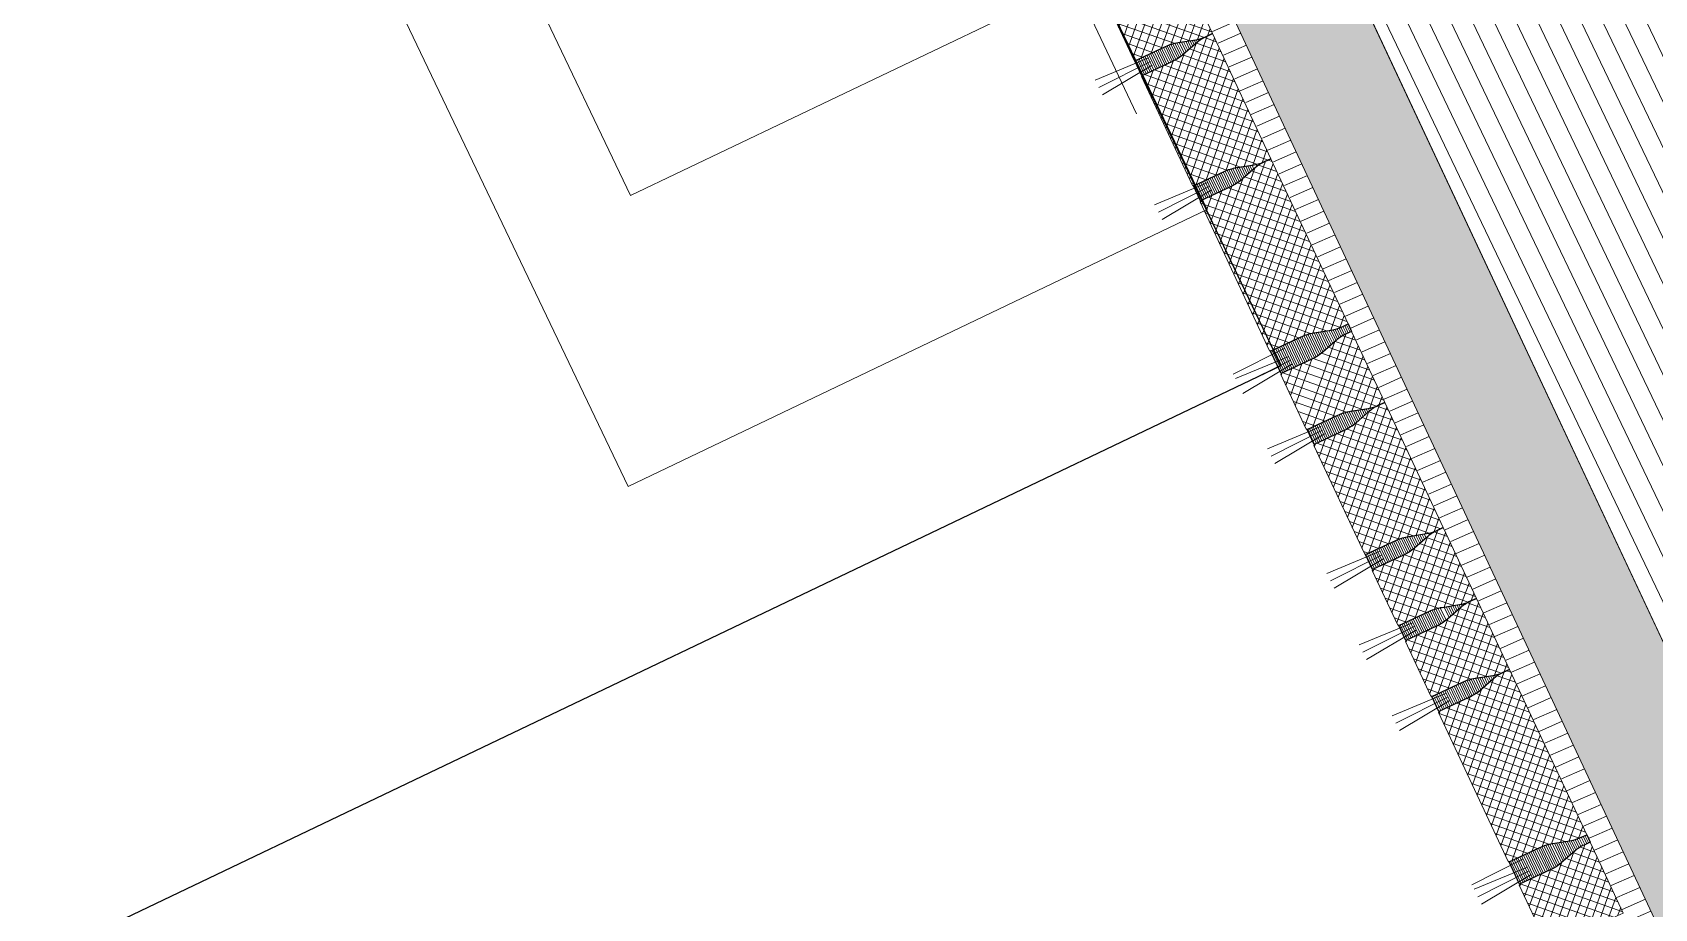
# Model space of a CAD drawing. Header units: metres. Extents: x 679304 to 680626, y 2747329 to 2750056.
# Drawn here: x 679527.524 to 679529.492, y 2747456.413 to 2747457.475 of the extents above; entities that cross this region are included whole.
import ezdxf

# ---------------------------------------------------------------- set-up
doc = ezdxf.new("R2010")
doc.units = ezdxf.units.M
doc.layers.add('-aux', color=50, linetype='Continuous', plot=False)
for name, color, linetype, lineweight in [('02-L-projecció', 6, 'Continuous', 5), ('02-L-seccionat', 4, 'Continuous', 5), ('03-TR-L-1-CM', 7, 'Continuous', 0), ('1-L-GESPA', 64, 'Continuous', 0), ('3-TR Formigó', 252, 'Continuous', 0), ('3-TR terra compactada', 45, 'Continuous', 0), ('3-TR Tot-u', 37, 'Continuous', 0)]:
    doc.layers.add(name, color=color, linetype=linetype, lineweight=lineweight)
doc.layers.add('02-L-SEC-Shrubs', color=252, linetype='Continuous', lineweight=0, transparency=0.2)
doc.layers.add('3- TR terra vegetal', color=253, linetype='Continuous', lineweight=0, true_color=0xbea68e)
doc.layers.add('3-TR sorra granitica', color=254, linetype='Continuous', lineweight=0, true_color=0xf2dac9)
doc.layers.add('SL_TREE_PROSOPIS_CINERARIA', color=66, linetype='Continuous', true_color=0x5f7f00)
picture_1 = doc.add_image_def('image2.png', size_in_pixel=(716, 586))
picture_2 = doc.add_image_def('image6.png', size_in_pixel=(393, 306))
picture_3 = doc.add_image_def('image7.png', size_in_pixel=(360, 216))
pattern_1 = [(44.92865665922822, (5.891400785651057, -0.8150591845624148), (-0.0067268003707682, 0.0067435733681656), []), (134.9286566592282, (5.891400785651057, -0.8150591845624148), (-0.0067435733681656, -0.0067268003707682), [])]
pattern_2 = [(360, (1.902158041950315, -0.0172079112380743), (0, 0.0025), [])]
pattern_3 = [(360, (2.092076445464044, -0.0189252684358508), (0, 0.0025), [])]

# ---------------------------------------------------------------- blocks, each defined once
blk = doc.blocks.new('General Section WaterFalls')
at = {"layer": '3- TR terra vegetal'}
h = blk.add_hatch(dxfattribs=at)
h.set_pattern_fill('_USER', color=256, scale=0.0025, angle=-18.27604261022104, style=0, pattern_type=0)
h.set_pattern_definition(pattern_2)
edge = h.paths.add_edge_path()
edge.add_line((49.18533723894507, -32.03107472276315), (49.1753376499278, -32.03098430060089))
edge.add_line((49.1753376503475, -32.03098430065438), (49.17541175720251, -32.02278885682025))
edge.add_arc((49.12699618190527, -32.02235104958527), 0.0484175536545109, -0.5180944984186822, 15.48092461457903)
edge.add_line((49.17365711694583, -32.00942755443975), (49.16789825334973, -31.98863489264967))
edge.add_arc((49.22296959999949, -31.97338199825026), 0.0571445891607876, 179.481906764493, 195.4809258867473, ccw=False)
edge.add_line((49.16582734743133, -31.97286527929828), (49.16619924375644, -31.93173819002384))
edge.add_line((49.16619924409315, -31.93173818988725), (49.19626889337378, -31.93201009781776))
edge.add_line((49.19626889331266, -31.93201009812765), (49.19589699574018, -31.97313718895173))
edge.add_arc((49.13875474268571, -31.9726204732433), 0.0571445896665429, -16.517108114524603, -0.5180889844784247, ccw=False)
edge.add_line((49.19354125438258, -31.98886677343399), (49.18740732456519, -32.00955189294538))
edge.add_arc((49.23382691433653, -32.02331708278507), 0.0484175464625861, 163.4828890789814, 179.4819082326843)
edge.add_line((49.18541134754196, -32.02287927782163), (49.18533723925397, -32.03107472265371))
edge.add_line((49.18533723894507, -32.03107472276315), (49.1753376499278, -32.03098430060089))
h = blk.add_hatch(dxfattribs=at)
h.set_pattern_fill('_USER', color=256, scale=0.0025, angle=-18.27604261022104, style=0, pattern_type=0)
h.set_pattern_definition(pattern_2)
edge = h.paths.add_edge_path()
edge.add_line((49.40656496724113, -32.03307170420885), (49.40663907361849, -32.02487626070737))
edge.add_arc((49.35822349507361, -32.02443845709786), 0.0484175574030006, -0.5180901328443627, 15.48092904174739)
edge.add_line((49.40488443244248, -32.01151495892555), (49.39912557042946, -31.99072229716789))
edge.add_arc((49.45419691922143, -31.97546940133907), 0.057144591033328, 179.4819066751375, 195.480925755062, ccw=False)
edge.add_line((49.39705466525629, -31.97495268261992), (49.3974265619526, -31.93382559444887))
edge.add_line((49.39742656145245, -31.93382559507154), (49.41749662013272, -31.93400708080736))
edge.add_line((49.41749662021175, -31.93400708027184), (49.41712472223258, -31.97513417047121))
edge.add_arc((49.35998247237876, -31.974617454689), 0.0571445860738357, -16.517109407062094, -0.5180902821103928, ccw=False)
edge.add_line((49.41476897988469, -31.99086375487969), (49.40863505006729, -32.01154887439108))
edge.add_arc((49.45505464356393, -32.02531406935305), 0.0484175508720061, 163.4828839569681, 179.481903067111)
edge.add_line((49.40663907211273, -32.02487625973299), (49.40656496629627, -32.0330717063621))
h = blk.add_hatch(dxfattribs=at)
h.set_pattern_fill('_USER', color=256, scale=0.0025, angle=-18.27604261022104, style=0, pattern_type=0)
h.set_pattern_definition([(360, (1.99711724370718, -0.0180665899533779), (0, 0.0025), [])])
edge = h.paths.add_edge_path()
edge.add_line((49.50152416853234, -32.03393038292416), (49.5015982749097, -32.02573493942267))
edge.add_arc((49.45318269636482, -32.02529713511467), 0.0484175574030006, -0.5180901328443627, 15.48092904174739)
edge.add_line((49.49984363419935, -32.01237363787368), (49.49408477218632, -31.99158097611602))
edge.add_arc((49.54915612144396, -31.9763280802872), 0.057144591033328, 179.4819066751375, 195.480925755062, ccw=False)
edge.add_line((49.49201386608184, -31.97581136086956), (49.49238576277814, -31.93468427269851))
edge.add_line((49.49238576227799, -31.93468427332118), (49.51245582095826, -31.934865759057))
edge.add_line((49.51245582150296, -31.93486575852148), (49.51208392352379, -31.97599284872085))
edge.add_arc((49.45494167366996, -31.97547613270581), 0.0571445860738357, -16.517109407062094, -0.5180902821103928, ccw=False)
edge.add_line((49.50972818071022, -31.9917224328965), (49.50359425089284, -32.01240755240789))
edge.add_arc((49.55001384438947, -32.02617274736986), 0.0484175508720061, 163.4828839569681, 179.481903067111)
edge.add_line((49.50159827340394, -32.02573493821546), (49.50152416758747, -32.03393038484457))
h = blk.add_hatch(dxfattribs=at)
h.set_pattern_fill('_USER', color=256, scale=0.0025, angle=-18.27604261022104, style=0, pattern_type=0)
h.set_pattern_definition([(360, (1.598405673168599, -0.0144575517624617), (0, 0.0025), [])])
edge = h.paths.add_edge_path()
edge.add_line((49.59648336982354, -32.03478906070813), (49.59655747620089, -32.02659361720665))
edge.add_arc((49.54814189905301, -32.02615581359714), 0.0484175574030006, -0.5180901328443627, 15.48092904174739)
edge.add_line((49.59480283642188, -32.01323231449351), (49.58904397440885, -31.99243965273585))
edge.add_arc((49.64411532320082, -31.97718675830401), 0.057144591033328, 179.4819066751375, 195.480925755062, ccw=False)
edge.add_line((49.58697306830436, -31.97667003842071), (49.58734496500067, -31.93554295024966))
edge.add_line((49.58734496403486, -31.93554295040667), (49.60741502271513, -31.93572443614249))
edge.add_line((49.60741502325982, -31.93572443630547), (49.60704312528065, -31.97685152650483))
edge.add_arc((49.54990087542682, -31.97633481095545), 0.0571445860738357, -16.517109407062094, -0.5180902821103928, ccw=False)
edge.add_line((49.60468738339841, -31.99258111091331), (49.59855345358103, -32.0132662304247))
edge.add_arc((49.64497304661199, -32.02703142492101), 0.0484175508720061, 163.4828839569681, 179.481903067111)
edge.add_line((49.5965574751608, -32.02659361553378), (49.59648336934434, -32.0347890621629))
h = blk.add_hatch(dxfattribs=at)
h.set_pattern_fill('_USER', color=256, scale=0.0025, angle=-18.27604261022104, style=0, pattern_type=0)
h.set_pattern_definition(pattern_3)
edge = h.paths.add_edge_path()
edge.add_line((49.76396765327081, -32.03630712698214), (49.76404176148783, -32.02811168310741))
edge.add_arc((49.71562618762255, -32.02767387870699), 0.0484175532871072, -0.5180908874735294, 15.48092828320253)
edge.add_line((49.76228712080047, -32.01475038193166), (49.75652825882293, -31.99395771969532))
edge.add_arc((49.81159961037338, -31.97870482038707), 0.0571445945571447, 179.4819104452081, 195.4809295709795, ccw=False)
edge.add_line((49.75445735175163, -31.97818810446188), (49.75482924911119, -31.93706101650988))
edge.add_line((49.75482924934476, -31.93706101644784), (49.77489930762653, -31.93724250450404))
edge.add_line((49.77489930763841, -31.93724250514061), (49.77452741020378, -31.97836959257742))
edge.add_arc((49.71738514816388, -31.97785287536681), 0.0571445978222591, -16.51710976891951, -0.5180906227978994, ccw=False)
edge.add_line((49.77217166731134, -31.99409917904996), (49.76603773775053, -32.01478429815568))
edge.add_arc((49.81245732540265, -32.02854949142784), 0.0484175441230989, 163.4828842022214, 179.4819033208883)
edge.add_line((49.76404176047072, -32.02811168227345), (49.76396765317762, -32.0363071274341))
h = blk.add_hatch(dxfattribs=at)
h.set_pattern_fill('_USER', color=256, scale=0.0025, angle=-18.27604261022104, style=0, pattern_type=0)
h.set_pattern_definition(pattern_3)
edge = h.paths.add_edge_path()
edge.add_line((49.86892641428858, -32.03725979547016), (49.85892682527132, -32.03716937330791))
edge.add_line((49.85892682569101, -32.03716937336139), (49.85900093254603, -32.02897392952726))
edge.add_arc((49.81058535771444, -32.02853612182662), 0.0484175536545109, -0.5180944984186822, 15.48092461457903)
edge.add_line((49.85724629275501, -32.01561262831092), (49.8514874291589, -31.99481996652083))
edge.add_arc((49.90655877627432, -31.97956707165577), 0.0571445891607876, 179.481906764493, 195.4809258867473, ccw=False)
edge.add_line((49.84941652370617, -31.97905035270378), (49.84978842003127, -31.93792326342935))
edge.add_line((49.84978842036799, -31.93792326329276), (49.87985806964861, -31.93819517122326))
edge.add_line((49.8798580695875, -31.93819517106749), (49.87948617201501, -31.97932226189157))
edge.add_arc((49.82234391756356, -31.97880554758012), 0.0571445896665429, -16.517108114524603, -0.5180889844784247, ccw=False)
edge.add_line((49.87713042926043, -31.99505184637383), (49.87099649944305, -32.01573696588522))
edge.add_arc((49.91741608968005, -32.02950215572491), 0.0484175464625861, 163.4828890789814, 179.4819082326843)
edge.add_line((49.86900052288547, -32.02906435076148), (49.86892641459749, -32.03725979559356))
edge.add_line((49.86892641428858, -32.03725979547016), (49.85892682527132, -32.03716937330791))
h = blk.add_hatch(dxfattribs=at)
h.set_pattern_fill('_USER', color=256, scale=0.0025, angle=-18.27604261022104, style=0, pattern_type=0)
h.set_pattern_definition(pattern_3)
edge = h.paths.add_edge_path()
edge.add_line((50.09015414258465, -32.03925677854568), (50.090228248962, -32.03106133504419))
edge.add_arc((50.04181267134845, -32.03062353073619), 0.0484175574030006, -0.5180901328443627, 15.48092904174739)
edge.add_line((50.08847360871732, -32.01770003139973), (50.08271474670429, -31.99690736964207))
edge.add_arc((50.13778609549627, -31.98165447497741), 0.057144591033328, 179.4819066751375, 195.480925755062, ccw=False)
edge.add_line((50.08064384059981, -31.98113775625825), (50.08101573729611, -31.9400106680872))
edge.add_line((50.08101573679596, -31.94001066684723), (50.10108579547623, -31.94019215258304))
edge.add_line((50.10108579555526, -31.94019215321168), (50.1007138975761, -31.98131924341105))
edge.add_arc((50.04357164772227, -31.98080252739601), 0.0571445860738357, -16.517109407062094, -0.5180902821103928, ccw=False)
edge.add_line((50.09835815522819, -31.9970488275867), (50.09222422541081, -32.01773394709809))
edge.add_arc((50.13864381890744, -32.03149914159439), 0.0484175508720061, 163.4828839569681, 179.481903067111)
edge.add_line((50.09022824745625, -32.03106133197434), (50.09015414163979, -32.03925677860345))
h = blk.add_hatch(dxfattribs=at)
h.set_pattern_fill('_USER', color=256, scale=0.0025, angle=-18.27604261022104, style=0, pattern_type=0)
h.set_pattern_definition([(360, (2.58574721775949, -0.023392983712256), (0, 0.0025), [])])
edge = h.paths.add_edge_path()
edge.add_line((50.25763842603192, -32.0407748434227), (50.25771253424893, -32.03257939954797))
edge.add_arc((50.20929696084931, -32.03214159375057), 0.0484175532871072, -0.5180908874735294, 15.48092828320253)
edge.add_line((50.25595789309591, -32.01921809697524), (50.25019903111838, -31.9984254347389))
edge.add_arc((50.30527038266882, -31.9831725358963), 0.0571445945571447, 179.4819104452081, 195.4809295709795, ccw=False)
edge.add_line((50.24812812451273, -31.98265581903979), (50.24850002187229, -31.94152873108779))
edge.add_line((50.24850002210587, -31.94152873172425), (50.26857008038764, -31.94171021978045))
edge.add_line((50.26857007993385, -31.94171022018418), (50.26819818249923, -31.98283730762099))
edge.add_arc((50.21105592092499, -31.98232059064321), 0.0571445978222591, -16.51710976891951, -0.5180906227978994, ccw=False)
edge.add_line((50.26584244053811, -31.99856689432636), (50.2597085109773, -32.01925201343209))
edge.add_arc((50.30612809769809, -32.03301720693707), 0.0484175441230989, 163.4828842022214, 179.4819033208883)
edge.add_line((50.25771253323182, -32.03257939731702), (50.25763842593873, -32.04077484247767))
at = {"layer": '3-TR Formigó'}
h = blk.add_hatch(dxfattribs=at)
h.set_pattern_fill('ANSI37', color=256, scale=0.003, angle=-18.34738595099281, style=0)
h.set_pattern_definition(pattern_1)
edge = h.paths.add_edge_path()
edge.add_line((49.17533767828718, -32.03098080144264), (49.17541178808727, -32.02278535760034))
edge.add_arc((49.12699620518833, -32.02234755759127), 0.0484175625927815, -0.5180863134914306, 15.48093277880059)
edge.add_line((49.1736571462825, -32.0094240535982), (49.16789828284467, -31.98863139578357))
edge.add_arc((49.22296963399276, -31.97337850229815), 0.0571445921296045, 179.4819053230401, 195.4809244588487, ccw=False)
edge.add_line((49.16582737723365, -31.97286178194918), (49.16619924143886, -31.93173819037872))
edge.add_line((49.16619924176484, -31.9317381894216), (49.16540206910305, -31.93173097917985))
edge.add_line((49.16540206829086, -31.93173097958788), (49.16540970097481, -31.93088693842176))
edge.add_line((49.16540970187634, -31.93088693777099), (49.09211490424765, -31.93022416125891))
edge.add_line((49.09211490442976, -31.93022416206077), (49.09210727119718, -31.93106820451691))
edge.add_line((49.09210727130994, -31.93106820434332), (49.09131009852944, -31.93106099111997))
edge.add_line((49.09131009830161, -31.93106099078432), (49.09093823403769, -31.97218458772977))
edge.add_arc((49.03379598492756, -31.97166787530296), 0.0571445847571708, -16.517107027119607, -0.5180878983168213, ccw=False)
edge.add_line((49.08858249289915, -31.98791417200118), (49.0824485623871, -32.00859929324475))
edge.add_arc((49.12886815657839, -32.02236448414624), 0.0484175515967398, 163.4828894437157, 179.4819085671439)
edge.add_line((49.0804525851272, -32.02192667871714), (49.08037847786551, -32.03012212192656))
edge.add_line((49.08037847699597, -32.03012212156318), (49.1753376779571, -32.03098080113045))
h = blk.add_hatch(dxfattribs=at)
h.set_pattern_fill('ANSI37', color=256, scale=0.003, angle=-18.34738595099281, style=0)
h.set_pattern_definition(pattern_1)
edge = h.paths.add_edge_path()
edge.add_line((49.40656496630982, -32.0330717060715), (49.40663907530062, -32.02487626245233))
edge.add_arc((49.35822349740192, -32.02443845802918), 0.0484175574030006, -0.5180901328443627, 15.48092904174739)
edge.add_line((49.40488443477079, -32.01151495985687), (49.39912557151448, -31.9907223011214))
edge.add_arc((49.45419692154974, -31.97546940390021), 0.0571445932949805, 179.4819078841241, 195.4809270473441, ccw=False)
edge.add_line((49.39705466525629, -31.97495268564671), (49.39742652978903, -31.93382909271323))
edge.add_line((49.39742652885616, -31.93382909381762), (49.39662935612748, -31.93382188600577))
edge.add_line((49.39662935677915, -31.93382188584656), (49.39663698868931, -31.93297784442488))
edge.add_line((49.396636988502, -31.93297784449533), (49.19707369850186, -31.93117326902438))
edge.add_line((49.19707369897515, -31.93117326777429), (49.19706606581353, -31.93201730927306))
edge.add_line((49.197066064924, -31.93201731005684), (49.19626889281084, -31.93201009852508))
edge.add_line((49.19626889331266, -31.93201009859331), (49.19589702863797, -31.97313369344151))
edge.add_arc((49.13875476876274, -31.97261698101647), 0.0571445952686414, -16.517105482874115, -0.51808637105961, ccw=False)
edge.add_line((49.1935412865132, -31.98886327957735), (49.18740735529834, -32.00954839960801))
edge.add_arc((49.2338269543834, -32.02331358892843), 0.0484175537626942, 163.4828921215473, 179.4819112537157)
edge.add_line((49.18541138013825, -32.02287578675896), (49.18533727210275, -32.03107122971283))
edge.add_line((49.18533727200702, -32.03107122890652), (49.40656496684354, -32.03307170547733))
h = blk.add_hatch(dxfattribs=at)
h.set_pattern_fill('ANSI37', color=256, scale=0.003, angle=-18.34738595099281, style=0)
h.set_pattern_definition([(44.92865665922822, (6.312546541448682, -0.8188603792805224), (-0.0067268003707682, 0.0067435733681656), []), (134.9286566592282, (6.312546541448682, -0.8188603792805224), (-0.0067435733681656, -0.0067268003707682), [])])
edge = h.paths.add_edge_path()
edge.add_line((49.50152416760102, -32.03393038408831), (49.50159827725509, -32.02573494068818))
edge.add_arc((49.45318269263953, -32.02529713930562), 0.0484175640029159, -0.5180874265220125, 15.48093170709386)
edge.add_line((49.49984363513067, -32.01237363601104), (49.49408477169285, -31.99158097819641))
edge.add_arc((49.54915611958131, -31.97632808377966), 0.0571445893227543, 179.4819072091405, 195.4809263397831, ccw=False)
edge.add_line((49.49201386561617, -31.97581136506051), (49.49238573022398, -31.93468777264222))
edge.add_line((49.49238573014736, -31.93468777183444), (49.49158855719351, -31.93468056247703))
edge.add_line((49.49158855807036, -31.93468056316488), (49.4915961907898, -31.93383652152007))
edge.add_line((49.49159619025886, -31.93383652134798), (49.4183013927407, -31.93317374487242))
edge.add_line((49.4183013937436, -31.93317374563776), (49.41829376065705, -31.93401778765172))
edge.add_line((49.41829376015812, -31.93401778675616), (49.41749658708555, -31.93401057441715))
edge.add_line((49.4174965871498, -31.9340105750598), (49.41712472303191, -31.97513417156308))
edge.add_arc((49.35998247377574, -31.9746174570173), 0.0571445847260143, -16.517107493792878, -0.5180883785645278, ccw=False)
edge.add_line((49.41476898128167, -31.99086375557818), (49.40863505073413, -32.01154887730043))
edge.add_arc((49.45505464589223, -32.02531406842172), 0.0484175516988072, 163.4828888886982, 179.4819080003339)
edge.add_line((49.40663907350972, -32.02487626159564), (49.40656496624803, -32.03307170480506))
edge.add_line((49.40656496630982, -32.03307170583867), (49.501524167563, -32.03393038452158))
h = blk.add_hatch(dxfattribs=at)
h.set_pattern_fill('ANSI37', color=256, scale=0.003, angle=-18.34738595099281, style=0)
h.set_pattern_definition([(44.92865665922822, (6.407505743671208, -0.8197190575301647), (-0.0067268003707682, 0.0067435733681656), []), (134.9286566592282, (6.407505743671208, -0.8197190575301647), (-0.0067435733681656, -0.0067268003707682), [])])
edge = h.paths.add_edge_path()
edge.add_line((49.59648336935789, -32.03478906373494), (49.59655747901195, -32.02659362033481))
edge.add_arc((49.54814189439639, -32.02615581825376), 0.0484175640029159, -0.5180874265220125, 15.48093170709386)
edge.add_line((49.5948028373532, -32.01323231449351), (49.58904397391537, -31.99243965667888))
edge.add_arc((49.64411532087251, -31.9771867627278), 0.0571445893227543, 179.4819072091405, 195.4809263397831, ccw=False)
edge.add_line((49.58697306690737, -31.97667004400865), (49.58734493151518, -31.93554645159035))
edge.add_line((49.58734493190423, -31.93554645148106), (49.58654775895038, -31.93553924212365))
edge.add_line((49.58654775982722, -31.93553924141452), (49.58655539254667, -31.93469519976971))
edge.add_line((49.58655539155007, -31.93469520006329), (49.51326059403191, -31.93403242358772))
edge.add_line((49.51326059503481, -31.93403242342174), (49.51325296194824, -31.9348764654357))
edge.add_line((49.51325296144933, -31.93487646570429), (49.51245578837676, -31.93486925336529))
edge.add_line((49.51245578797534, -31.93486925307662), (49.51208392385744, -31.97599284957989))
edge.add_arc((49.45494167553261, -31.97547613596544), 0.0571445847260143, -16.517107493792878, -0.5180883785645278, ccw=False)
edge.add_line((49.50972818257287, -31.99172243429348), (49.50359425202534, -32.01240755601573))
edge.add_arc((49.55001384764909, -32.02617274667137), 0.0484175516988072, 163.4828888886982, 179.4819080003339)
edge.add_line((49.50159827573225, -32.02573494054377), (49.50152416847055, -32.03393038375319))
edge.add_line((49.50152416760102, -32.03393038432114), (49.59648336885421, -32.03478906300406))
h = blk.add_hatch(dxfattribs=at)
h.set_pattern_fill('ANSI37', color=256, scale=0.003, angle=-18.34738595099281, style=0)
h.set_pattern_definition([(44.92865665922822, (6.669949228875339, -0.8220958011224865), (-0.0067268003707682, 0.0067435733681656), []), (134.9286566592282, (6.669949228875339, -0.8220958011224865), (-0.0067435733681656, -0.0067268003707682), [])])
edge = h.paths.add_edge_path()
edge.add_line((49.76396768400445, -32.03630356118083), (49.7640417911911, -32.02810811745622))
edge.add_arc((49.71562621183693, -32.02767030661926), 0.0484175595479427, -0.5180984677643848, 15.48092063279453)
edge.add_line((49.76228715293109, -32.01474681356922), (49.75652828897604, -31.99395415509338))
edge.add_arc((49.81159963598475, -31.97870125900954), 0.0571445900022303, 179.4819084718825, 195.4809275691711, ccw=False)
edge.add_line((49.75445738201961, -31.97818454168737), (49.75482924611018, -31.93706094860786))
edge.add_line((49.75482924608513, -31.93706094892696), (49.7540320730958, -31.93705374004823))
edge.add_line((49.75403207307682, -31.93705373909324), (49.75403970576077, -31.93620969792712))
edge.add_line((49.75403970619663, -31.93620969844051), (49.60821979679607, -31.93489110273814))
edge.add_line((49.60821979586035, -31.93489110283554), (49.60821216487818, -31.93573514701569))
edge.add_line((49.60821216553449, -31.93573514767923), (49.60741499194471, -31.93572793467901))
edge.add_line((49.60741499159485, -31.93572793388739), (49.60704312718082, -31.97685152980247))
edge.add_arc((49.54990087775513, -31.97633481398225), 0.0571445860738357, -16.517109407062094, -0.5180902821103928, ccw=False)
edge.add_line((49.60468738526106, -31.99258111417293), (49.59855345566884, -32.01326623522989))
edge.add_arc((49.64497304940596, -32.0270314286463), 0.0484175511476064, 163.4828856008782, 179.4819047255243)
edge.add_line((49.59655747795477, -32.02659361995757), (49.59648336899945, -32.03478906309806))
edge.add_line((49.59648336935789, -32.03478906373494), (49.76396768433314, -32.03630356127141))
h = blk.add_hatch(dxfattribs=at)
h.set_pattern_fill('ANSI37', color=256, scale=0.003, angle=-18.34738595099281, style=0)
h.set_pattern_definition([(44.92865665922822, (6.66994919674471, -0.822099367622286), (-0.0067268003707682, 0.0067435733681656), []), (134.9286566592282, (6.66994919674471, -0.822099367622286), (-0.0067435733681656, -0.0067268003707682), [])])
edge = h.paths.add_edge_path()
edge.add_line((49.8589268233627, -32.03716937312857), (49.85900093301678, -32.02897392972844))
edge.add_arc((49.81058534793556, -32.02853612788022), 0.0484175640029159, -0.5180874265220125, 15.48093170709386)
edge.add_line((49.85724629135802, -32.01561262458563), (49.8514874279202, -31.994819966771))
edge.add_arc((49.90655877487734, -31.97956707281992), 0.0571445893227543, 179.4819072091405, 195.4809263397831, ccw=False)
edge.add_line((49.84941652184352, -31.9790503536351), (49.84978838645133, -31.93792676121681))
edge.add_line((49.84978838544339, -31.93792676157318), (49.84899121248954, -31.93791955221577))
edge.add_line((49.84899121383205, -31.93791955243796), (49.84899884655149, -31.93707551079315))
edge.add_line((49.84899884602055, -31.93707550968975), (49.7757040485024, -31.93641273321418))
edge.add_line((49.77570404903963, -31.9364127330482), (49.77569641595307, -31.93725677506217))
edge.add_line((49.77569641498849, -31.93725677533076), (49.77489924191592, -31.93724956299175))
edge.add_line((49.77489924198017, -31.93724956340157), (49.77452737786227, -31.97837315990485))
edge.add_arc((49.71738512907177, -31.97785644512624), 0.0571445847260143, -16.517107493792878, -0.5180883785645278, ccw=False)
edge.add_line((49.77217163657769, -31.99410274391994), (49.76603770603016, -32.01478786564219))
edge.add_arc((49.81245730118826, -32.02855305676349), 0.0484175516988072, 163.4828888886982, 179.4819080003339)
edge.add_line((49.76404172880575, -32.0281152506359), (49.76396762154405, -32.03631069384532))
edge.add_line((49.76396762253717, -32.03631069418043), (49.85892682379035, -32.03716937286335))
h = blk.add_hatch(dxfattribs=at)
h.set_pattern_fill('ANSI37', color=256, scale=0.003, angle=-18.34738595099281, style=0)
h.set_pattern_definition([(44.92865665922822, (6.574989960994571, -0.8212442570365965), (-0.0067268003707682, 0.0067435733681656), []), (134.9286566592282, (6.574989960994571, -0.8212442570365965), (-0.0067435733681656, -0.0067268003707682), [])])
edge = h.paths.add_edge_path()
edge.add_line((50.09015414165332, -32.03925677854568), (50.09022825064413, -32.03106133492651))
edge.add_arc((50.0418126732111, -32.03062353143469), 0.0484175574030006, -0.5180901328443627, 15.48092904174739)
edge.add_line((50.0884736101143, -32.01770003209822), (50.08271474685799, -31.99690737336275))
edge.add_arc((50.13778609735891, -31.98165447684005), 0.0571445932949805, 179.4819078841241, 195.4809270473441, ccw=False)
edge.add_line((50.08064384013414, -31.98113775881939), (50.08101570466688, -31.94001416588591))
edge.add_line((50.08101570466533, -31.94001416582614), (50.08021853193665, -31.9400069580143))
edge.add_line((50.08021853258833, -31.94000695785508), (50.08022616449849, -31.9391629164334))
edge.add_line((50.08022616337985, -31.93916291650385), (49.88066287337971, -31.9373583410329))
edge.add_line((49.88066287478432, -31.93735834117979), (49.8806552416227, -31.93820238267857))
edge.add_line((49.88065524073317, -31.93820238253102), (49.87985806862002, -31.93819517099926))
edge.add_line((49.8798580695875, -31.93819517130032), (49.8794862049128, -31.97931876614852))
edge.add_arc((49.82234394503757, -31.97880205418915), 0.0571445952686414, -16.517105482874115, -0.51808637105961, ccw=False)
edge.add_line((49.87713046325371, -31.99504835251719), (49.87099653203883, -32.01573347254785))
edge.add_arc((49.91741613019257, -32.02949866233394), 0.0484175537626942, 163.4828921215473, 179.4819112537157)
edge.add_line((49.86900055548176, -32.02906085946597), (49.86892644744626, -32.03725630241984))
edge.add_line((49.86892644735053, -32.03725630184635), (50.09015414218705, -32.03925677841718))
h = blk.add_hatch(dxfattribs=at)
h.set_pattern_fill('ANSI37', color=256, scale=0.003, angle=-18.34738595099281, style=0)
h.set_pattern_definition([(44.92865665922822, (7.163620001636445, -0.8265635166317225), (-0.0067268003707682, 0.0067435733681656), []), (134.9286566592282, (7.163620001636445, -0.8265635166317225), (-0.0067435733681656, -0.0067268003707682), [])])
edge = h.paths.add_edge_path()
edge.add_line((50.25763845723123, -32.04077127645724), (50.25771256441786, -32.03257583273263))
edge.add_arc((50.20929698366671, -32.03213802166283), 0.0484175595479427, -0.5180984677643848, 15.48092063279453)
edge.add_line((50.2559579256922, -32.01921452931129), (50.25019906173714, -31.99842187083545))
edge.add_arc((50.30527040828019, -31.98316897451878), 0.0571445900022303, 179.4819084718825, 195.4809275691711, ccw=False)
edge.add_line((50.24812815524637, -31.98265225766227), (50.24850001933695, -31.94152866458276))
edge.add_line((50.24850001931191, -31.94152866466902), (50.24770284632257, -31.9415214557903))
edge.add_line((50.24770284630358, -31.94152145530097), (50.24771047898753, -31.94067741413484))
edge.add_line((50.24771047942341, -31.94067741371692), (50.10189057002284, -31.93935881801455))
edge.add_line((50.10189056908711, -31.93935881834477), (50.10188293810496, -31.94020286252492))
edge.add_line((50.10188293782994, -31.94020286295563), (50.10108576424015, -31.94019564995541))
edge.add_line((50.10108576482162, -31.94019564893097), (50.10071390040758, -31.98131924484604))
edge.add_arc((50.0435716509819, -31.98080252902582), 0.0571445860738357, -16.517109407062094, -0.5180902821103928, ccw=False)
edge.add_line((50.09835815848783, -31.99704882968217), (50.0922242288956, -32.01773395073912))
edge.add_arc((50.13864382216707, -32.03149914415553), 0.0484175511476064, 163.4828856008782, 179.4819047255243)
edge.add_line((50.09022825118154, -32.03106133593247), (50.09015414222622, -32.03925677907296))
edge.add_line((50.09015414165332, -32.03925677854568), (50.25763845662859, -32.04077127608215))
h = blk.add_hatch(dxfattribs=at)
h.set_pattern_fill('ANSI37', color=256, scale=0.003, angle=-18.34738595099281, style=0)
h.set_pattern_definition([(44.92865665922822, (7.163619969505816, -0.8265670840628445), (-0.0067268003707682, 0.0067435733681656), []), (134.9286566592282, (7.163619969505816, -0.8265670840628445), (-0.0067435733681656, -0.0067268003707682), [])])
edge = h.paths.add_edge_path()
edge.add_line((50.35259759612381, -32.04163708933629), (50.35267170577789, -32.03344164593616))
edge.add_arc((50.30425612116232, -32.03300384292379), 0.0484175640029159, -0.5180874265220125, 15.48093170709386)
edge.add_line((50.35091706365347, -32.02008034079336), (50.34515820021564, -31.99928768297873))
edge.add_arc((50.40022954670712, -31.98403478809633), 0.0571445893227543, 179.4819072091405, 195.4809263397831, ccw=False)
edge.add_line((50.34308729460462, -31.98351806961), (50.34345915921243, -31.94239447719171))
edge.add_line((50.34345915867016, -31.94239447661676), (50.3426619857163, -31.94238726725935))
edge.add_line((50.34266198612749, -31.9423872679472), (50.34266961884694, -31.94154322630239))
edge.add_line((50.34266961878166, -31.94154322566465), (50.2693748212635, -31.94088044918907))
edge.add_line((50.26937482180073, -31.94088044855744), (50.26936718871418, -31.9417244905714))
edge.add_line((50.26936718821525, -31.94172449130565), (50.26857001514269, -31.94171727896665))
edge.add_line((50.26857001474127, -31.94171727937646), (50.26819815062338, -31.98284087587974))
edge.add_arc((50.21105590183288, -31.98232416110113), 0.0571445847260143, -16.517107493792878, -0.5180883785645278, ccw=False)
edge.add_line((50.26584240887314, -31.99857045919634), (50.2597084783256, -32.0192555809186))
edge.add_arc((50.30612807394937, -32.03302077180706), 0.0484175516988072, 163.4828888886982, 179.4819080003339)
edge.add_line((50.25771250203252, -32.03258296730928), (50.25763839477082, -32.04077841051871))
edge.add_line((50.25763839529827, -32.04077841015533), (50.35259759655146, -32.04163708883824))
at = {"layer": '3-TR sorra granitica'}
h = blk.add_hatch(dxfattribs=at)
h.set_pattern_fill('LINE', color=256, scale=0.005, angle=69.72395738977895, style=0)
h.set_pattern_definition([(87.99999999999993, (68.07752234721556, 216.8941087389831), (-0.0158653293789282, 0.0005540295101522), [])])
h.paths.add_polyline_path([(46.89664648473263, -32.04174399282783), (50.52290014317259, -32.07450938317925), (50.52317120041698, -32.04451060760766), (46.89664648519829, -32.01037536654621)])
at = {"layer": '3-TR terra compactada'}
h = blk.add_hatch(dxfattribs=at)
h.set_pattern_fill('LINE', color=256, scale=0.0075)
h.set_pattern_definition([(360, (-1.593222050461918, -1.450000001117587), (0, 0.0238125), [])])
edge = h.paths.add_edge_path(flags=16)
edge.add_arc((87.91270721703766, -34.89102650922723), 0.0300000000000011, 0, 360)
h.paths.add_polyline_path([(60.86794612370431, -34.06345526850782), (60.86794612370431, -34.8165326055605), (77.28848761087283, -34.81653260439634), (77.28848760994151, -35.96653260430321), (94.02980208816007, -35.96653260337189), (94.02346620196477, -34.53352967253886), (88.77741158520803, -34.42881766473874), (88.7764219455421, -34.4783984052483), (88.67512278445065, -34.85645277681761), (84.06023222394288, -34.76436978625134), (83.96552849235012, -34.41241660504602), (83.95774579746649, -34.38224918977358), (83.95875280490145, -34.33179827523418), (79.98875382728875, -34.25026744417846), (79.98875382775441, -35.78771875007078), (77.43852502759546, -35.78771875007078), (77.43852502852678, -35.43748732609675), (78.61814005719498, -35.43770227907226), (78.05505687510595, -33.4629564518109), (67.10211191978306, -33.3788115279749), (67.01179703883827, -33.17811179091223), (66.85097349714488, -33.17687627975829), (63.56725041614845, -33.15126436809078), (63.56725041707978, -34.70336046814919), (61.01713174395263, -34.70336046768352), (61.0171317444183, -34.35336060426198), (62.10765844490379, -34.35336060402915), (61.58575402200222, -32.50950451311656), (50.68157043308019, -32.42573419259861), (50.59114177431911, -32.2250335814897), (50.42511908290908, -32.2237581287045), (47.14811543934047, -32.19819437991828), (47.14721526950597, -33.38156245509163), (44.99754665372893, -33.38156245509163), (44.99754665279761, -33.03156259073876), (45.56926759378984, -33.03156259120442), (45.14311256445944, -31.55625739693642), (34.2616229839623, -31.47266142093577), (34.17091776337475, -31.2719586850144), (34.00475173024461, -31.27068213094026), (30.72633214015514, -31.24511096207425), (30.72633214108646, -32.37863686797209), (28.57621343620122, -32.37863686820492), (28.57621343526989, -32.02863700361922), (29.14793437626213, -32.02863700361922), (28.72177934786305, -30.55333180958405), (17.8412764519453, -30.4697434140835), (17.68143947003409, -31.50181839196012), (28.27606689184904, -31.50181839149445), (28.27606689091772, -32.61037793336436), (44.44740463607013, -32.61037793196738), (44.44740463700145, -34.06345526920631)])
at = {"layer": '3-TR Tot-u'}
h = blk.add_hatch(dxfattribs=at)
h.set_pattern_fill('EARTH', color=256, scale=0.005, angle=-84.07414778341365)
h.set_pattern_definition([(275.9258522165863, (-9.313226e-10, -4.656613e-10), (0.0348582512672567, -0.0283024260194916), [0.03175, -0.03175]), (275.9258522165863, (0.0118426261469722, 0.0012292172759771), (0.0348582512672567, -0.0283024260194916), [0.03175, -0.03175]), (275.9258522165863, (0.0236852532252669, 0.0024584343191236), (0.0348582512672567, -0.0283024260194916), [0.03175, -0.03175]), (5.925852216586345, (0.0280425352975726, -0.001079369103536), (0.0283024260194916, 0.0348582512672567), [0.03175, -0.03175]), (5.925852216586345, (0.0292717516422272, -0.0129219959490001), (0.0283024260194916, 0.0348582512672567), [0.03175, -0.03175]), (5.925852216586345, (0.0305009693838656, -0.0247646232601255), (0.0283024260194916, 0.0348582512672567), [0.03175, -0.03175])])
h.paths.add_polyline_path([(50.42511908290908, -32.2237581287045), (50.49240500992164, -32.07423384138383), (46.89760287944227, -32.04175263433717), (46.89760287851095, -32.08275678753853), (47.14765760349109, -32.19819080852904)])
at = {"layer": '-aux'}
for points in [[(49.18533723894507, -32.03107472276315), (49.1753376503475, -32.03098430065438), (49.17541175708175, -32.02278885664418, 0.0699225111475427), (49.17365711694583, -32.00942755443975), (49.16789825260639, -31.98863489320502, -0.0699225111480096), (49.16582734743133, -31.97286527929828), (49.16619924409315, -31.93173818988725), (49.19626889331266, -31.93201009812765), (49.19589699525386, -31.97313718916849, -0.0699225111484148), (49.19354125438258, -31.98886677343399), (49.18740732362493, -32.00955189298838, 0.0699225111479849), (49.18541134754196, -32.02287927782163), (49.18533723894507, -32.03107472276315), (49.1753376503475, -32.03098430065438)], [(49.40656496630982, -32.0330717060715), (49.40656496724113, -32.03307170420885), (49.40663907304406, -32.02487626043148, 0.0699225111475427), (49.40488443244248, -32.01151495892555), (49.39912557089702, -31.99072229629383, -0.0699225111480096), (49.39705466525629, -31.97495268261992), (49.39742656145245, -31.93382559507154), (49.41749662021175, -31.93400708027184), (49.41712472215295, -31.97513417014852, -0.0699225111484148), (49.41476897988469, -31.99086375487969), (49.40863504959271, -32.01154887443408, 0.0699225111479849), (49.40663907211273, -32.02487625973299), (49.40656496630982, -32.0330717060715), (49.40656496724113, -32.03307170420885)], [(49.50152416760102, -32.03393038455397), (49.50152416853234, -32.03393038292416), (49.50159827526658, -32.02573493914679, 0.0699225111475427), (49.49984363419935, -32.01237363787368), (49.49408477218821, -31.9915809747763, -0.0699225111480096), (49.49201386608184, -31.97581136086956), (49.49238576227799, -31.93468427332118), (49.51245582150296, -31.93486575852148), (49.51208392390981, -31.97599284909666, -0.0699225111484148), (49.50972818071022, -31.9917224328965), (49.50359425181523, -32.01240755314939, 0.0699225111479849), (49.50159827340394, -32.02573493821546), (49.50152416760102, -32.03393038455397), (49.50152416853234, -32.03393038292416)], [(49.59648336889222, -32.03478906257078), (49.59648336982354, -32.03478906070813), (49.59655747702345, -32.02659361739643, 0.0699225111475427), (49.59480283642188, -32.01323231449351), (49.58904397394508, -31.99243965302594, -0.0699225111480096), (49.58697306830436, -31.97667003842071), (49.58734496403486, -31.93554295040667), (49.60741502325982, -31.93572443630547), (49.60704312566668, -31.9768515273463, -0.0699225111484148), (49.60468738339841, -31.99258111091331), (49.59855345357209, -32.01326622976921, 0.0699225111479849), (49.5965574751608, -32.02659361553378), (49.59648336889222, -32.03478906257078), (49.59648336982354, -32.03478906070813)], [(49.76396765327081, -32.03630712721497), (49.76396765327081, -32.03630712698214), (49.76404176093637, -32.02811168390326, 0.0699225111475427), (49.76228712080047, -32.01475038193166), (49.75652825925499, -31.99395771953277, -0.0699225111480096), (49.75445735175163, -31.97818810446188), (49.75482924934476, -31.93706101644784), (49.77489930763841, -31.93724250514061), (49.77452741004526, -31.97836959268898, -0.0699225111484148), (49.77217166731134, -31.99409917904996), (49.76603773748502, -32.01478429790586, 0.0699225111479849), (49.76404176047072, -32.02811168227345), (49.76396765327081, -32.03630712721497), (49.76396765327081, -32.03630712698214)], [(49.86892641428858, -32.03725979547016), (49.85892682569101, -32.03716937336139), (49.85900093289092, -32.02897392958403, 0.0699225111475427), (49.85724629275501, -32.01561262831092), (49.85148742934689, -31.99481996591203, -0.0699225111480096), (49.84941652370617, -31.97905035270378), (49.84978842036799, -31.93792326329276), (49.8798580695875, -31.93819517106749), (49.87948617199435, -31.97932226210833, -0.0699225111484148), (49.87713042926043, -31.99505184637383), (49.87099649989978, -32.01573696639389, 0.0699225111479849), (49.86900052288547, -32.02906435076148), (49.86892641428858, -32.03725979547016), (49.85892682569101, -32.03716937336139)], [(50.09015414118767, -32.03925677901134), (50.09015414258465, -32.03925677854568), (50.09022824931889, -32.03106133500114, 0.0699225111475427), (50.08847360871732, -32.01770003139973), (50.08271474577487, -31.99690736993216, -0.0699225111480096), (50.08064384059981, -31.98113775625825), (50.08101573679596, -31.94001066684723), (50.10108579555526, -31.94019215321168), (50.10071389749646, -31.9813192433212, -0.0699225111484148), (50.09835815522819, -31.9970488275867), (50.09222422586754, -32.01773394667544, 0.0699225111479849), (50.09022824745625, -32.03106133197434), (50.09015414118767, -32.03925677901134), (50.09015414258465, -32.03925677854568)], [(50.25763842510059, -32.04077484225854), (50.25763842603192, -32.0407748434227), (50.25771253416315, -32.03257939917967, 0.0699225111475427), (50.25595789309591, -32.01921809697524), (50.25019903155044, -31.99842543434352, -0.0699225111480096), (50.24812812451273, -31.98265581903979), (50.24850002210587, -31.94152873172425), (50.26857007993385, -31.94171022018418), (50.26819818280637, -31.98283730749972, -0.0699225111484148), (50.26584244053811, -31.99856689432636), (50.25970851071178, -32.0192520134151, 0.0699225111479849), (50.25771253323182, -32.03257939731702), (50.25763842510059, -32.04077484225854), (50.25763842603192, -32.0407748434227)]]:
    blk.add_lwpolyline(points, format="xyb", dxfattribs=at)
at = {"layer": '02-L-projecció'}
for points in [[(30.72633214015514, -31.24511096207425), (34.00475173024461, -31.27068213094026), (34.17091776337475, -31.2719586850144), (34.2616229839623, -31.47266142093577), (45.14311256445944, -31.55625739693642), (45.56926759378984, -33.03156259120442), (44.99754665279761, -33.03156259073876), (44.99754665372893, -33.38156245509163), (47.14721526950597, -33.38156245509163), (47.14811543934047, -32.19819437991828), (50.42511908290908, -32.2237581287045), (50.59114177431911, -32.2250335814897), (50.68157043308019, -32.42573419259861), (61.58575402200222, -32.50950451311656), (62.10765844490379, -34.35336060402915), (61.0171317444183, -34.35336060426198), (61.01713174395263, -34.70336046768352), (63.56725041707978, -34.70336046814919), (63.56725041614845, -33.15126436809078), (66.85097349714488, -33.17687627975829)], [(50.52290014317259, -32.07450938294642), (46.89664648473263, -32.04174399282783)], [(47.14766533998772, -32.19857941172086), (61.73765311250463, -32.31066556135193)], [(50.42511908290908, -32.2237581287045), (47.32175039779394, -32.19991680327803)]]:
    blk.add_lwpolyline(points, dxfattribs=at)
at = {"layer": '02-L-seccionat'}
for points in [[(49.17533767828718, -32.03098080144264), (49.17541178874671, -32.02278535813093, 0.0699225111487571), (49.1736571462825, -32.0094240535982), (49.16789828334003, -31.98863139632158, -0.0699225111482901), (49.16582737723365, -31.97286178194918), (49.16619924176484, -31.9317381894216), (49.16540206829086, -31.93173097958788), (49.16540970187634, -31.93088693777099), (49.09211490442976, -31.93022416206077), (49.09210727130994, -31.93106820434332), (49.09131009830161, -31.93106099078432), (49.09093823377043, -31.972184588667, -0.0699225111482901), (49.08858249289915, -31.98791417200118), (49.08244856167584, -32.00859929271974, 0.0699225111487571), (49.0804525851272, -32.02192667871714), (49.08037847699597, -32.03012212156318)], [(49.40656496630982, -32.0330717060715), (49.40663907583803, -32.0248762620613, 0.0699225111487571), (49.40488443477079, -32.01151495985687), (49.39912557089702, -31.9907223014161, -0.0699225111482901), (49.39705466525629, -31.97495268564671), (49.39742652885616, -31.93382909381762), (49.39662935677915, -31.93382188584656), (49.396636988502, -31.93297784449533), (49.19707369897515, -31.93117326777429), (49.197066064924, -31.93201731005684), (49.19626889331266, -31.93201009859331), (49.19589702831581, -31.97313369321637, -0.0699225111482901), (49.1935412865132, -31.98886327957735), (49.18740735622122, -32.00954840006307, 0.0699225111487571), (49.18541138013825, -32.02287578675896), (49.18533727200702, -32.03107122890652)], [(49.50152416760102, -32.03393038408831), (49.50159827759489, -32.02573494031094, 0.0699225111487571), (49.49984363513067, -32.01237363601104), (49.49408477218821, -31.99158097920008, -0.0699225111482901), (49.49201386561617, -31.97581136506051), (49.49238573014736, -31.93468777183444), (49.49158855807036, -31.93468056316488), (49.49159619025886, -31.93383652134798), (49.4183013937436, -31.93317374563776), (49.41829376015812, -31.93401778675616), (49.4174965871498, -31.9340105750598), (49.41712472308427, -31.97513417154551, -0.0699225111482901), (49.41476898128167, -31.99086375557818), (49.40863505145535, -32.01154887629673, 0.0699225111487571), (49.40663907350972, -32.02487626159564), (49.40656496630982, -32.03307170583867)], [(49.59648336935789, -32.03478906373494), (49.59655747842043, -32.02659361902624, 0.0699225111487571), (49.5948028373532, -32.01323231449351), (49.58904397301376, -31.99243965744972, -0.0699225111482901), (49.58697306690737, -31.97667004400865), (49.58734493190423, -31.93554645148106), (49.58654775982722, -31.93553924141452), (49.58655539155007, -31.93469520006329), (49.51326059503481, -31.93403242342174), (49.51325296144933, -31.93487646570429), (49.51245578797534, -31.93486925307662), (49.51208392437547, -31.97599285002798, -0.0699225111482901), (49.50972818257287, -31.99172243429348), (49.50359425274655, -32.01240755431354, 0.0699225111487571), (49.50159827573225, -32.02573494054377), (49.50152416760102, -32.03393038432114)], [(49.76396768400445, -32.03630356118083), (49.76404179167002, -32.0281081176363, 0.0699225111487571), (49.76228715293109, -32.01474681356922), (49.75652828812599, -31.99395415559411, -0.0699225111482901), (49.75445738201961, -31.97818454168737), (49.75482924608513, -31.93706094892696), (49.75403207307682, -31.93705373909324), (49.75403970619663, -31.93620969844051), (49.60821979586035, -31.93489110283554), (49.60821216553449, -31.93573514767923), (49.60741499159485, -31.93572793388739), (49.60704312706366, -31.9768515303731, -0.0699225111482901), (49.60468738526106, -31.99258111417293), (49.59855345543473, -32.013266234193, 0.0699225111487571), (49.59655747795477, -32.02659361995757), (49.59648336935789, -32.03478906373494)], [(49.8589268233627, -32.03716937312857), (49.85900093335658, -32.02897393004969, 0.0699225111487571), (49.85724629135802, -32.01561262458563), (49.85148742748425, -31.99481996754184, -0.0699225111482901), (49.84941652184352, -31.9790503536351), (49.84978838544339, -31.93792676157318), (49.84899121383205, -31.93791955243796), (49.84899884602055, -31.93707550968975), (49.77570404903963, -31.9364127330482), (49.77569641498849, -31.93725677533076), (49.77489924198017, -31.93724956340157), (49.77452737791463, -31.9783731601201, -0.0699225111482901), (49.77217163657769, -31.99410274391994), (49.76603770675137, -32.01478786533698, 0.0699225111487571), (49.76404172880575, -32.0281152506359), (49.76396762253717, -32.03631069418043)], [(50.09015414165332, -32.03925677854568), (50.09022825118154, -32.03106133593247, 0.0699225111487571), (50.0884736101143, -32.01770003209822), (50.08271474670618, -31.99690737389028, -0.0699225111482901), (50.08064384013414, -31.98113775881939), (50.08101570466533, -31.94001416582614), (50.08021853258833, -31.94000695785508), (50.08022616337985, -31.93916291650385), (49.88066287478432, -31.93735834117979), (49.88065524073317, -31.93820238253102), (49.8798580695875, -31.93819517130032), (49.87948620412499, -31.97931876638904, -0.0699225111482901), (49.87713046325371, -31.99504835251719), (49.8709965320304, -32.01573347207159, 0.0699225111487571), (49.86900055548176, -32.02906085946597), (49.86892644735053, -32.03725630184635)], [(50.25763845723123, -32.04077127645724), (50.25771256443113, -32.03257583361119, 0.0699225111487571), (50.2559579256922, -32.01921452931129), (50.25019906135276, -31.99842187110335, -0.0699225111482901), (50.24812815524637, -31.98265225766227), (50.24850001931191, -31.94152866466902), (50.24770284630358, -31.94152145530097), (50.24771047942341, -31.94067741371692), (50.10189056908711, -31.93935881834477), (50.10188293782994, -31.94020286295563), (50.10108576482162, -31.94019564893097), (50.10071390029043, -31.98131924541667, -0.0699225111482901), (50.09835815848783, -31.99704882968217), (50.09222422819584, -32.0177339501679, 0.0699225111487571), (50.09022825118154, -32.03106133593247), (50.09015414165332, -32.03925677854568)], [(50.35259759612381, -32.04163708933629), (50.35267170565203, -32.03344164555892, 0.0699225111487571), (50.35091706365347, -32.02008034079336), (50.34515819977968, -31.99928768258542, -0.0699225111482901), (50.34308729460462, -31.98351806961), (50.34345915867016, -31.94239447661676), (50.34266198612749, -31.9423872679472), (50.34266961878166, -31.94154322566465), (50.26937482180073, -31.94088044855744), (50.26936718821525, -31.94172449130565), (50.26857001474127, -31.94171727937646), (50.26819815114141, -31.98284087562934, -0.0699225111482901), (50.26584240887314, -31.99857045919634), (50.25970847951248, -32.0192555799149, 0.0699225111487571), (50.25771250203252, -32.03258296730928), (50.25763839529827, -32.04077841015533)]]:
    blk.add_lwpolyline(points, format="xyb", close=True, dxfattribs=at)
at = {"layer": '1-L-GESPA'}
for points in [[(49.16450766986236, -31.87963948003016), (49.17090545780957, -31.94944731821306)], [(49.17450566869229, -31.87943943031132), (49.1759044569917, -31.94934729160741)], [(49.18450366612524, -31.87923937663436), (49.18090345710516, -31.94924727082252)], [(49.19050246709957, -31.8791193482466), (49.19190125586465, -31.94902721024118)], [(49.39715317916125, -31.88082555588335), (49.40355096710845, -31.95063339360058)], [(49.40715117612853, -31.88062550639734), (49.40854996582493, -31.95053336862475)], [(49.41714917588979, -31.88042545411736), (49.41354896640405, -31.95043334667571)], [(49.49211238091812, -31.88168423483148), (49.49851016839966, -31.95149207254872)], [(49.5021103778854, -31.88148418534547), (49.50350916665048, -31.95139204757288)], [(49.51210837764666, -31.88128413306549), (49.50850816769525, -31.95129202515818)], [(49.58705928735435, -31.88390261004679), (49.59345707437023, -31.95371044729836)], [(49.59705728525296, -31.88370256056078), (49.59845607401803, -31.9536104220897)], [(49.60705528408289, -31.88350250804797), (49.60345507413149, -31.95351039990783)], [(49.75455586751923, -31.88406100124121), (49.76095365406945, -31.95386883988977)], [(49.76455386402085, -31.88386095222086), (49.76595265278593, -31.95376881421544)], [(49.77455186378211, -31.88366089924239), (49.77095165429637, -31.95366879180074)], [(49.84809684613719, -31.8858245536685), (49.85449463315308, -31.95563239138574)], [(49.8580948440358, -31.88562450371683), (49.85949363280088, -31.9555323664099)], [(49.86809284193441, -31.88542445003986), (49.86449263291433, -31.95543234376237)], [(49.87409164244309, -31.88530442118645), (49.87549043260514, -31.95521228434518)], [(50.08073006011546, -31.88837032672018), (50.08712784713134, -31.95817816420458)], [(50.09072805708274, -31.88817027653568), (50.09212684677914, -31.95807813853026)], [(50.10072605730965, -31.88797022402287), (50.0971258468926, -31.95797811658122)], [(50.24822663981467, -31.88852871721611), (50.25462442683056, -31.95833655493334)], [(50.25822463771328, -31.88832866679877), (50.25962342554703, -31.95823652925901)], [(50.26822263607755, -31.88812861451879), (50.26462242659182, -31.95813650777564)]]:
    blk.add_lwpolyline(points, dxfattribs=at)
blk = doc.blocks.new('prospopis cineraria')
image = blk.add_image(picture_1, insert=(-4.000086040761157, 0), size_in_units=(7.410607290773175, 6.065105967029442))
image.dxf.flags = 15
blk = doc.blocks.new('shrub2')
image = blk.add_image(picture_2, insert=(-0.5, 0), size_in_units=(0.9999999999999944, 0.7786259541984689))
image.dxf.flags = 15
blk = doc.blocks.new('shrub1')
image = blk.add_image(picture_3, insert=(-0.5, 0), size_in_units=(1.000000000000008, 0.6000000000000048))
image.dxf.flags = 15

msp = doc.modelspace()

# ---------------------------------------------------------------- linework, layer by layer
at = {"layer": '03-TR-L-1-CM'}
msp.add_lwpolyline([(679528.8632489596, 2747457.376650625), (679528.2383170293, 2747458.696683544)], dxfattribs=at)

# ---------------------------------------------------------------- block references
at = {"rotation": 115.5575828871377}
msp.add_blockref('General Section WaterFalls', (679521.7318272467, 2747398.310749386), dxfattribs=at)
at = {"layer": '02-L-SEC-Shrubs', "extrusion": (-4.7116442588e-06, 9.8531248724e-06, 0.9999999999403582), "rotation": 115.5565585705314}
for name, p in [('shrub1', (679528.5752644053, 2747457.987051669, 23.86934910408049)), ('shrub2', (679528.7332919048, 2747457.71138168, 23.86934588603169))]:
    msp.add_blockref(name, p, dxfattribs=at)
at = {"layer": 'SL_TREE_PROSOPIS_CINERARIA', "rotation": 115.5482287746755}
msp.add_blockref('prospopis cineraria', (679527.3131611653, 2747460.679853193), dxfattribs=at)

doc.saveas('drawing.dxf')
